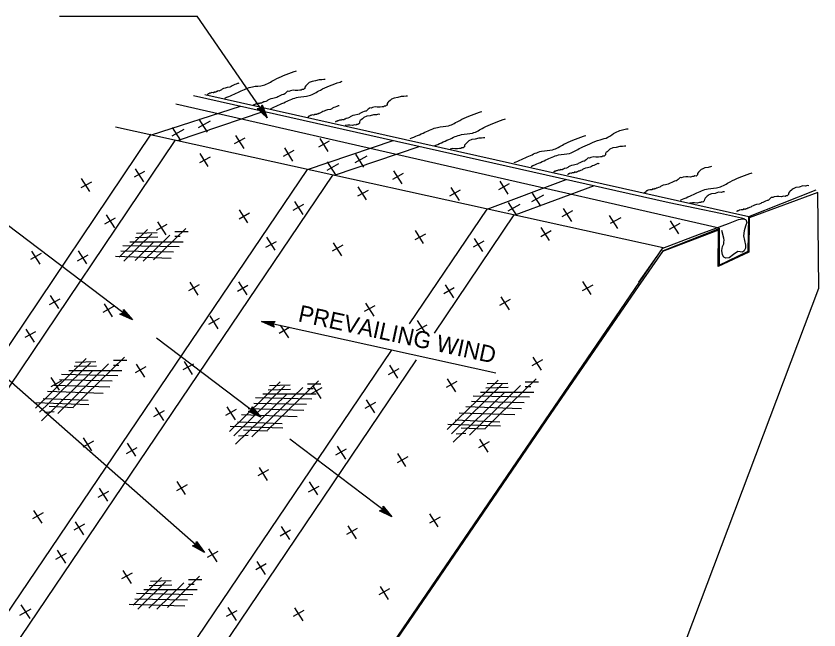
# Model space of a CAD drawing. Extents: x -894 to 866, y -472 to 714.
# Drawn here: x 74.4 to 426.9, y 289.5 to 558.9 of the extents above; entities that cross this region are included whole.
import ezdxf

# ---------------------------------------------------------------- set-up
doc = ezdxf.new("R2010")
doc.units = 0
for name, color, linetype in [('56 Stage 3 Anno', 7, 'Continuous'), ('57 Undefined', 7, 'Continuous'), ('58 Soundwalls', 7, 'Continuous'), ('6 Exist Hydro', 7, 'Continuous'), ('60 Nongeo Data', 7, 'Continuous')]:
    doc.layers.add(name, color=color, linetype=linetype)

msp = doc.modelspace()

# ---------------------------------------------------------------- linework, layer by layer
at = {"layer": '56 Stage 3 Anno'}
for p, q in [((93.47, 558.93), (153.95, 558.93)), ((184.73, 514.26), (153.95, 558.93)), ((180.35, 518.43), (181.87, 518.51)), ((184.73, 514.26), (180.35, 518.43)), ((180.35, 518.43), (180.35, 518.43)), ((183.96, 515.39), (180.77, 518.44)), ((183.21, 516.52), (181.15, 518.48)), ((182.45, 517.65), (181.57, 518.49)), ((181.87, 518.51), (182.53, 519.9)), ((182, 518.8), (182.45, 517.65)), ((182.19, 519.14), (183.21, 516.52)), ((182.36, 519.52), (183.97, 515.39)), ((182.53, 519.9), (182.53, 519.9)), ((182.53, 519.9), (184.73, 514.26)), ((184.73, 514.26), (184.73, 514.26)), ((125.52, 425.54), (64.98, 471.41)), ((121.47, 428.66), (121.64, 430.19)), ((121.64, 430.19), (121.64, 430.19)), ((121.64, 430.19), (125.52, 425.54)), ((120.04, 428.1), (121.47, 428.66)), ((125.52, 425.54), (120.04, 428.1)), ((120.04, 428.1), (120.04, 428.1)), ((124.44, 426.38), (120.44, 428.24)), ((123.37, 427.2), (120.79, 428.41)), ((122.29, 428.03), (121.19, 428.55)), ((121.5, 428.98), (122.29, 428.03)), ((121.57, 429.36), (123.37, 427.2)), ((121.6, 429.78), (124.45, 426.37)), ((125.52, 425.54), (125.52, 425.54)), ((285.02, 402.22), (182.2, 424.88)), ((187.68, 422.31), (182.2, 424.88)), ((182.2, 424.88), (182.2, 424.88)), ((182.2, 424.88), (188.25, 424.87)), ((187.55, 422.7), (183.53, 424.59)), ((183.54, 424.59), (187.95, 424.58)), ((187.4, 423.09), (184.86, 424.29)), ((184.86, 424.29), (187.71, 424.29)), ((187.31, 423.46), (186.18, 423.99)), ((186.18, 423.99), (187.4, 423.99)), ((188.25, 424.87), (187.2, 423.77)), ((187.2, 423.77), (187.68, 422.31)), ((188.25, 424.87), (188.25, 424.87)), ((187.68, 422.31), (187.68, 422.31)), ((181.89, 382.84), (136.07, 417.56)), ((157.17, 323.47), (56.45, 412.03)), ((176.41, 385.39), (177.83, 385.94)), ((181.89, 382.83), (176.41, 385.39)), ((176.41, 385.39), (176.41, 385.39)), ((180.8, 383.66), (176.81, 385.53)), ((179.73, 384.49), (177.15, 385.69)), ((178.66, 385.31), (177.55, 385.83)), ((177.83, 385.94), (178.01, 387.47)), ((177.86, 386.27), (178.66, 385.31)), ((177.93, 386.64), (179.73, 384.49)), ((177.97, 387.06), (180.81, 383.65)), ((178.01, 387.47), (178.01, 387.47)), ((178.01, 387.47), (181.89, 382.83)), ((180.29, 384.8), (180.29, 384.8)), ((179.57, 383.86), (179.57, 383.86)), ((181.89, 382.84), (181.89, 382.84)), ((181.89, 382.83), (181.89, 382.83)), ((237.88, 340.42), (194.65, 373.17)), ((233.97, 341.75), (235.39, 342.31)), ((237.29, 340.85), (234.71, 342.06)), ((236.22, 341.68), (235.11, 342.2)), ((235.39, 342.31), (235.57, 343.84)), ((235.42, 342.63), (236.22, 341.68)), ((235.49, 343.01), (237.29, 340.85)), ((235.53, 343.43), (238.37, 340.02)), ((235.57, 343.84), (235.57, 343.84)), ((235.57, 343.84), (239.45, 339.19)), ((239.45, 339.19), (233.97, 341.75)), ((233.97, 341.75), (233.97, 341.75)), ((238.36, 340.02), (234.37, 341.89)), ((239.45, 339.19), (239.45, 339.19)), ((153.31, 326.84), (153.58, 328.35)), ((153.51, 327.95), (156.14, 324.37)), ((153.58, 328.35), (153.58, 328.35)), ((153.58, 328.35), (157.17, 323.47)), ((151.86, 326.37), (153.31, 326.84)), ((157.17, 323.47), (151.86, 326.37)), ((151.86, 326.37), (151.86, 326.37)), ((156.13, 324.37), (152.26, 326.48)), ((155.12, 325.26), (152.62, 326.63)), ((154.1, 326.16), (153.03, 326.74)), ((153.36, 327.16), (154.1, 326.16)), ((153.46, 327.53), (155.12, 325.26)), ((157.17, 323.47), (157.17, 323.47))]:
    msp.add_line(p, q, dxfattribs=at)
at = {"layer": '58 Soundwalls'}
for p, q in [((159.65, 512.77), (154.4, 509.85)), ((154.64, 513.68), (158.27, 507.97)), ((148.01, 509.11), (142.76, 506.19)), ((143, 510.02), (146.63, 504.32)), ((174.9, 505.37), (170.24, 502.78)), ((170.75, 506.5), (174.38, 500.79)), ((207.75, 505.13), (211.38, 499.42)), ((192.22, 501.02), (195.85, 495.31)), ((211.9, 504), (207.23, 501.41)), ((155.06, 498.62), (158.69, 492.91)), ((196.37, 499.89), (191.7, 497.29)), ((228.39, 497.46), (223.15, 494.54)), ((223.39, 498.37), (227.02, 492.66)), ((159.62, 497.06), (154.95, 494.46)), ((216.06, 494.03), (210.81, 491.11)), ((211.05, 494.94), (214.68, 489.24)), ((130.86, 490.75), (126.2, 488.15)), ((126.71, 491.87), (130.34, 486.17)), ((240.18, 490.96), (243.81, 485.26)), ((102.99, 487.65), (106.62, 481.94)), ((244.33, 489.83), (239.66, 487.24)), ((107.55, 486.09), (102.88, 483.5)), ((224.48, 483.99), (228.11, 478.28)), ((265.3, 483.65), (268.93, 477.94)), ((290.92, 485.26), (286.25, 482.67)), ((286.77, 486.39), (290.4, 480.69)), ((229.05, 482.43), (224.38, 479.84)), ((269.45, 482.52), (264.78, 479.93)), ((306.04, 480.32), (300.79, 477.4)), ((301.03, 481.23), (304.66, 475.52)), ((200.61, 476.16), (195.94, 473.56)), ((196.66, 477.59), (200.29, 471.88)), ((295.54, 476.21), (290.29, 473.29)), ((290.53, 477.12), (294.16, 471.41)), ((172.41, 473.94), (176.04, 468.23)), ((318.78, 473.38), (314.11, 470.79)), ((314.63, 474.51), (318.26, 468.8)), ((117.94, 470.22), (113.27, 467.62)), ((113.99, 471.64), (117.62, 465.94)), ((176.98, 472.38), (172.31, 469.79)), ((334.9, 471.34), (338.53, 465.63)), ((339.91, 470.42), (335.24, 467.83)), ((361.68, 469.03), (365.31, 463.32)), ((140.65, 467.44), (135.98, 464.84)), ((136.5, 468.57), (140.13, 462.86)), ((304.87, 466.17), (308.5, 460.46)), ((365.83, 467.9), (361.16, 465.3)), ((184.36, 461.88), (187.99, 456.17)), ((254.17, 463.24), (249.5, 460.64)), ((249.61, 464.8), (253.23, 459.09)), ((309.44, 464.61), (304.77, 462.02)), ((188.6, 459.88), (183.93, 457.29)), ((217.84, 458.3), (213.17, 455.7)), ((213.69, 459.43), (217.32, 453.72)), ((279.76, 460.12), (275.1, 457.53)), ((275.62, 461.25), (279.25, 455.55)), ((81.23, 455.77), (84.86, 450.06)), ((101.69, 455.94), (105.32, 450.23)), ((85.38, 454.64), (80.71, 452.05)), ((105.92, 453.94), (101.26, 451.35)), ((154.81, 440.93), (150.14, 438.34)), ((150.66, 442.06), (154.29, 436.35)), ((172.11, 442.22), (175.73, 436.52)), ((262.89, 441.02), (266.52, 435.32)), ((327.71, 440.85), (323.04, 438.25)), ((323.14, 442.4), (326.77, 436.69)), ((176.25, 440.67), (171.59, 438.07)), ((266.84, 439.6), (262.17, 437)), ((93.58, 434.73), (88.91, 432.13)), ((89.43, 436.28), (93.06, 430.58)), ((291.38, 434.53), (286.71, 431.94)), ((287.23, 435.66), (290.86, 429.96)), ((117.19, 431.46), (112.52, 428.87)), ((113.04, 432.59), (116.67, 426.88)), ((232, 431.79), (227.33, 429.2)), ((227.85, 432.92), (231.48, 427.21)), ((159.43, 427.32), (163.06, 421.61)), ((163.58, 426.19), (158.91, 423.6)), ((190.39, 423.32), (194.02, 417.62)), ((254.83, 423.32), (250.16, 420.73)), ((250.59, 425.32), (254.22, 419.61)), ((82.9, 420.36), (78.24, 417.77)), ((78.76, 421.49), (82.38, 415.78)), ((194.54, 422.19), (189.88, 419.6)), ((301.39, 409.16), (305.02, 403.45)), ((127.2, 406.08), (130.83, 400.37)), ((152.33, 406.19), (147.66, 403.6)), ((148.18, 407.32), (151.81, 401.62)), ((238.33, 405.66), (241.96, 399.95)), ((305.53, 408.03), (300.87, 405.43)), ((131.35, 404.95), (126.68, 402.36)), ((242.48, 404.11), (237.82, 401.51)), ((94.3, 398.8), (89.64, 396.2)), ((89.74, 400.35), (93.37, 394.65)), ((267.92, 398.55), (263.25, 395.96)), ((263.77, 399.68), (267.4, 393.98)), ((208.7, 395.69), (204.04, 393.09)), ((204.55, 396.82), (208.18, 391.11)), ((232.26, 389.29), (227.6, 386.69)), ((228.11, 390.41), (231.74, 384.71)), ((139.4, 385.67), (134.74, 383.07)), ((135.46, 387.09), (139.09, 381.39)), ((171.09, 386.21), (166.42, 383.62)), ((166.94, 387.34), (170.57, 381.64)), ((103.9, 373.85), (107.53, 368.14)), ((108.46, 372.29), (103.8, 369.7)), ((123.16, 371.39), (126.79, 365.68)), ((215.39, 370.18), (219.02, 364.48)), ((282.08, 372.05), (277.41, 369.45)), ((277.93, 373.18), (281.56, 367.47)), ((127.39, 369.39), (122.72, 366.8)), ((219.34, 368.76), (214.67, 366.16)), ((241.84, 366.99), (245.47, 361.28)), ((246.4, 365.44), (241.74, 362.84)), ((185.25, 359.71), (180.58, 357.11)), ((181.1, 360.84), (184.73, 355.13)), ((149.57, 353.1), (144.91, 350.5)), ((145.01, 354.65), (148.64, 348.94)), ((203.09, 354.48), (206.72, 348.77)), ((115.05, 350.18), (110.38, 347.58)), ((110.9, 351.73), (114.53, 346.03)), ((207.32, 352.48), (202.66, 349.89)), ((82.14, 341.97), (85.77, 336.27)), ((86.29, 340.84), (81.63, 338.25)), ((260.56, 338.93), (255.9, 336.33)), ((256, 340.48), (259.63, 334.78)), ((104.5, 335.86), (99.83, 333.27)), ((100.35, 336.99), (103.98, 331.29)), ((220.08, 335.12), (223.71, 329.41)), ((194.98, 333.27), (190.31, 330.67)), ((190.83, 334.82), (194.46, 329.12)), ((224.23, 333.99), (219.57, 331.39)), ((92.49, 324.47), (96.12, 318.77)), ((158.88, 325.06), (162.51, 319.36)), ((96.44, 323.05), (91.77, 320.45)), ((163.03, 323.93), (158.36, 321.34)), ((184.3, 318.45), (179.64, 315.85)), ((180.15, 319.58), (183.78, 313.87)), ((125.41, 314.46), (120.75, 311.87)), ((121.26, 315.59), (124.89, 309.88)), ((238.39, 307.48), (233.73, 304.89)), ((234.24, 308.61), (237.87, 302.9)), ((76.56, 300.51), (80.39, 294.5)), ((80.93, 298.52), (75.95, 295.75)), ((171.38, 297.92), (166.71, 295.32)), ((167.43, 299.35), (171.06, 293.64)), ((200.78, 298.01), (196.11, 295.41)), ((196.63, 299.14), (200.26, 293.43))]:
    msp.add_line(p, q, dxfattribs=at)
at = {"layer": '6 Exist Hydro'}
for p, q in [((148.9, 465.73), (134.79, 451.98)), ((132.15, 465.19), (119.74, 453.11)), ((134.01, 463.34), (121.73, 451.38)), ((126.83, 461.74), (136.67, 462.01)), ((127.36, 463.6), (136.4, 463.87)), ((141.98, 462.81), (130.21, 451.33)), ((144.11, 464.4), (149.96, 464.4)), ((144.11, 462.28), (146.5, 462.28)), ((124.43, 459.89), (147.83, 459.89)), ((134.8, 459.62), (126.67, 451.7)), ((120.45, 455.91), (143.58, 455.38)), ((121.24, 458.29), (145.97, 457.76)), ((118.05, 453.52), (142.52, 452.72)), ((121.98, 409.17), (99.65, 387.41)), ((105.23, 408.64), (82.89, 386.88)), ((107.09, 406.78), (84.76, 385.02)), ((115.07, 406.25), (92.73, 384.49)), ((99.91, 405.19), (109.75, 405.46)), ((100.45, 407.05), (109.49, 407.32)), ((117.2, 407.85), (123.05, 407.85)), ((117.2, 405.72), (119.59, 405.72)), ((107.89, 403.07), (85.55, 381.31)), ((97.52, 403.34), (120.92, 403.34)), ((93.53, 399.35), (116.67, 398.82)), ((94.33, 401.74), (119.06, 401.21)), ((207.2, 398.88), (184.87, 377.12)), ((286.03, 399.18), (263.7, 377.42)), ((302.79, 399.71), (280.45, 377.95)), ((298, 398.39), (303.85, 398.39)), ((91.14, 396.97), (115.6, 396.17)), ((190.45, 398.35), (168.11, 376.59)), ((192.31, 396.49), (169.97, 374.73)), ((200.29, 395.96), (177.95, 374.2)), ((185.13, 394.9), (194.97, 395.16)), ((185.66, 396.76), (194.71, 397.02)), ((202.42, 397.55), (208.27, 397.55)), ((202.42, 395.43), (204.81, 395.43)), ((287.89, 397.32), (265.56, 375.56)), ((295.87, 396.79), (273.53, 375.03)), ((280.71, 395.73), (290.55, 396)), ((281.25, 397.59), (290.29, 397.86)), ((298, 396.26), (300.39, 396.26)), ((88.19, 394.27), (112.65, 393.47)), ((193.11, 392.77), (170.77, 371.01)), ((179.55, 391.45), (204.28, 390.92)), ((182.74, 393.04), (206.14, 393.04)), ((288.69, 393.61), (266.35, 371.85)), ((275.13, 392.28), (299.86, 391.75)), ((278.32, 393.88), (301.72, 393.88)), ((83.16, 389.27), (106.3, 388.47)), ((86.35, 391.13), (106.03, 390.33)), ((178.75, 389.06), (201.89, 388.53)), ((274.33, 389.89), (297.47, 389.36)), ((86.88, 385.02), (91.14, 385.29)), ((89.01, 387.68), (99.65, 387.15)), ((176.36, 386.67), (200.82, 385.87)), ((268.99, 384.81), (293.46, 384.01)), ((271.94, 387.51), (296.4, 386.71)), ((171.57, 380.83), (191.25, 380.04)), ((173.41, 383.97), (197.87, 383.18)), ((267.15, 381.67), (286.83, 380.87)), ((168.38, 378.97), (191.51, 378.18)), ((174.23, 377.38), (184.87, 376.85)), ((263.96, 379.81), (287.1, 379.01)), ((269.81, 378.22), (280.45, 377.69)), ((172.1, 374.73), (176.36, 374.99)), ((267.68, 375.56), (271.94, 375.83)), ((138.22, 312.48), (125.82, 300.39)), ((140.08, 310.62), (127.81, 298.66)), ((133.44, 310.89), (142.48, 311.15)), ((154.98, 313.01), (140.87, 299.27)), ((150.19, 311.68), (156.04, 311.68)), ((130.51, 307.17), (153.91, 307.17)), ((140.88, 306.91), (132.75, 298.98)), ((132.9, 309.03), (142.74, 309.29)), ((148.06, 310.09), (136.29, 298.62)), ((150.19, 309.56), (152.58, 309.56)), ((126.52, 303.19), (149.66, 302.66)), ((127.32, 305.58), (152.05, 305.05)), ((124.13, 300.8), (148.59, 300.01))]:
    msp.add_line(p, q, dxfattribs=at)
at = {"layer": '60 Nongeo Data'}
for p, q in [((396.17, 470.86), (157.33, 524.32)), ((133.87, 506.86), (172.89, 519.34)), ((383.17, 465.79), (144.54, 520.21)), ((145.23, 504.35), (182.94, 517.06)), ((358.48, 457.21), (118.08, 510.2)), ((-25.25, 271.11), (133.78, 507.06)), ((-14.3, 269.09), (144.31, 504.35)), ((202.38, 491.61), (239.98, 504.26)), ((214.26, 489.09), (251.39, 501.75)), ((42.66, 255.67), (202.38, 491.61)), ((54.02, 253.15), (213.57, 489.09)), ((281.28, 474.24), (315.95, 487.14)), ((293.56, 471.61), (328.39, 484.52)), ((247.18, 423.85), (281.28, 474.24)), ((258.07, 419.72), (293.1, 471.61)), ((197.29, 221.31), (358.54, 457.29)), ((121.55, 238.24), (239.26, 412.16)), ((134.64, 236.87), (250.17, 408.02))]:
    msp.add_line(p, q, dxfattribs=at)
for points in [[(172.23, 529.53), (172, 529.33), (171.7, 529.35), (171.08, 529.09), (170.47, 528.83), (169.85, 528.58), (169.23, 528.32), (168.92, 528.04), (168.3, 527.78), (167.09, 527.57), (166.17, 527.33), (165.56, 527.07), (164.94, 526.82), (164.62, 526.54), (164.01, 526.28), (163.39, 526.02), (163.09, 526.04), (162.77, 525.77), (162.48, 525.79), (162.16, 525.51), (161.86, 525.53), (161.26, 525.57), (161.24, 525.27), (160.95, 525.29), (160.35, 525.33), (159.73, 525.08), (159.44, 525.1), (159.12, 524.82), (158.82, 524.84), (158.5, 524.56), (158.49, 524.41)], [(210.15, 531.08), (209.56, 531.12), (208.64, 530.88), (207.45, 530.96), (205.92, 530.47), (204.41, 530.27), (203.18, 529.76), (202.86, 529.48), (202.54, 529.2), (201.91, 528.65), (201.59, 528.37), (201.25, 527.79), (201.21, 527.2), (200.89, 526.92), (200.57, 526.64), (199.98, 526.68), (199.66, 526.4), (199.06, 526.44), (198.15, 526.21), (196.96, 526.29), (196.06, 526.35), (194.85, 526.13), (194.23, 525.88), (193.64, 525.92), (193.32, 525.64), (193, 525.36), (192.68, 525.08), (192.37, 524.81), (192.05, 524.53), (191.75, 524.55), (191.13, 524.29), (190.52, 524.04), (189.9, 523.78), (189.29, 523.52), (188.97, 523.24), (188.35, 522.98), (187.14, 522.77), (186.23, 522.53), (185.61, 522.27), (184.99, 522.02), (184.67, 521.74), (184.06, 521.48), (183.44, 521.22), (183.14, 521.25), (182.83, 520.97), (182.53, 520.99), (182.21, 520.71), (181.91, 520.73), (181.32, 520.77), (181.3, 520.47), (181, 520.49), (180.4, 520.53), (179.79, 520.28), (179.49, 520.3), (179.17, 520.02), (178.87, 520.04), (178.55, 519.76), (178.54, 519.61)], [(394.25, 470), (383.73, 472.31), (361.16, 476.93), (152.34, 523.91)], [(246.24, 523.76), (245.64, 523.8), (244.73, 523.57), (243.54, 523.65), (242.01, 523.15), (240.5, 522.96), (239.26, 522.44), (238.95, 522.17), (238.63, 521.89), (237.99, 521.33), (237.67, 521.06), (237.33, 520.48), (237.29, 519.88), (236.97, 519.61), (236.66, 519.33), (236.06, 519.37), (235.74, 519.09), (235.15, 519.13), (234.23, 518.9), (233.04, 518.98), (232.15, 519.04), (230.94, 518.82), (230.32, 518.56), (229.72, 518.61), (229.4, 518.33), (229.09, 518.05), (228.77, 517.77), (228.45, 517.49), (228.13, 517.22), (227.83, 517.24), (227.22, 516.98), (226.6, 516.72), (225.99, 516.46), (225.37, 516.21), (225.05, 515.93), (224.43, 515.67), (223.22, 515.46), (222.31, 515.22), (221.69, 514.96), (221.08, 514.7), (220.76, 514.43), (220.14, 514.17), (219.52, 513.91), (219.23, 513.93), (218.91, 513.65), (218.61, 513.68), (218.29, 513.4), (217.99, 513.42), (217.4, 513.46), (217.38, 513.16), (217.08, 513.18), (216.49, 513.22), (215.87, 512.96), (215.57, 512.99), (215.25, 512.71), (214.95, 512.73), (214.64, 512.45), (214.63, 512.3)], [(216.35, 519.71), (216.12, 519.5), (215.82, 519.52), (215.21, 519.26), (214.59, 519.01), (213.97, 518.75), (213.36, 518.49), (213.04, 518.22), (212.42, 517.96), (211.21, 517.74), (210.3, 517.5), (209.68, 517.25), (209.06, 516.99), (208.74, 516.71), (208.13, 516.45), (207.51, 516.2), (207.21, 516.22), (206.9, 515.94), (206.6, 515.96), (206.28, 515.68), (205.98, 515.7), (205.39, 515.74), (205.37, 515.45), (205.07, 515.47), (204.47, 515.51), (203.86, 515.25), (203.56, 515.27), (203.24, 514.99), (202.94, 515.01), (202.62, 514.74), (202.61, 514.58)], [(234.13, 515.77), (233.54, 515.81), (232.62, 515.57), (231.43, 515.65), (229.9, 515.16), (228.39, 514.96), (227.16, 514.45), (226.84, 514.17), (226.52, 513.89), (225.89, 513.33), (225.57, 513.06), (225.23, 512.48), (225.19, 511.89), (224.87, 511.61), (224.55, 511.33), (223.96, 511.37), (223.64, 511.09), (223.04, 511.13), (222.13, 510.9), (220.94, 510.98), (220.04, 511.04), (218.89, 510.83)], [(280.27, 505.48), (279.67, 505.52), (278.76, 505.29), (277.57, 505.37), (276.03, 504.87), (274.53, 504.68), (273.29, 504.16), (272.97, 503.89), (272.66, 503.61), (272.02, 503.05), (271.7, 502.77), (271.36, 502.2), (271.32, 501.6), (271, 501.32), (270.68, 501.05), (270.09, 501.09), (269.77, 500.81), (269.18, 500.85), (268.26, 500.61), (267.07, 500.7), (266.18, 500.76), (265.02, 500.55)], [(342.16, 501.83), (341.56, 501.87), (340.65, 501.63), (339.46, 501.71), (337.92, 501.22), (336.42, 501.02), (335.18, 500.51), (334.86, 500.23), (334.55, 499.95), (333.91, 499.4), (333.59, 499.12), (333.25, 498.54), (333.21, 497.95), (332.89, 497.67), (332.57, 497.39), (331.98, 497.43), (331.66, 497.15), (331.07, 497.19), (330.15, 496.96), (328.96, 497.04), (328.07, 497.1), (326.85, 496.88), (326.24, 496.63), (325.64, 496.67), (325.32, 496.39), (325.01, 496.11), (324.69, 495.83), (324.37, 495.56), (324.05, 495.28), (323.75, 495.3), (323.14, 495.04), (322.52, 494.79), (321.9, 494.53), (321.29, 494.27), (320.97, 493.99), (320.35, 493.74), (319.14, 493.52), (318.23, 493.28), (317.61, 493.02), (316.99, 492.77), (316.68, 492.49), (316.06, 492.23), (315.44, 491.98), (315.15, 492), (314.83, 491.72), (314.53, 491.74), (314.21, 491.46), (313.91, 491.48), (313.32, 491.52), (313.3, 491.22), (313, 491.24), (312.4, 491.29), (311.79, 491.03), (311.49, 491.05), (311.17, 490.77), (310.87, 490.79), (310.55, 490.51), (310.54, 490.36)], [(330.45, 494.34), (330.22, 494.14), (329.92, 494.16), (329.3, 493.9), (328.69, 493.64), (328.07, 493.38), (327.45, 493.13), (327.14, 492.85), (326.52, 492.59), (325.31, 492.38), (324.39, 492.14), (323.78, 491.88), (323.16, 491.62), (322.84, 491.35), (322.23, 491.09), (321.61, 490.83), (321.31, 490.85), (320.99, 490.57), (320.7, 490.6), (320.38, 490.32), (320.08, 490.34), (319.48, 490.38), (319.46, 490.08), (319.17, 490.1), (318.57, 490.14), (317.95, 489.89), (317.65, 489.91), (317.34, 489.63), (317.04, 489.65), (316.72, 489.37), (316.71, 489.22)], [(379.84, 492.94), (378.36, 492.47), (376.85, 492.29), (375.61, 491.78), (375.29, 491.51), (374.97, 491.23), (374.33, 490.68), (374.01, 490.41), (373.67, 489.83), (373.62, 489.24), (373.3, 488.96), (372.98, 488.69), (372.39, 488.73), (372.06, 488.46), (371.47, 488.5), (370.55, 488.27), (369.36, 488.36), (368.47, 488.43), (367.26, 488.22), (366.64, 487.97), (366.04, 488.02), (365.72, 487.74), (365.4, 487.46), (365.08, 487.19), (364.76, 486.91), (364.44, 486.64), (364.14, 486.66), (363.52, 486.41), (362.91, 486.16), (362.29, 485.9), (361.67, 485.65), (361.35, 485.38), (360.73, 485.12), (359.52, 484.92), (358.6, 484.69), (357.98, 484.43), (357.37, 484.18), (357.05, 483.9), (356.43, 483.65), (355.81, 483.4), (355.51, 483.42), (355.19, 483.15), (354.89, 483.17), (354.57, 482.89), (354.28, 482.92), (353.68, 482.96), (353.66, 482.66), (353.36, 482.69), (352.76, 482.73), (352.15, 482.48), (351.85, 482.5), (351.53, 482.23), (351.23, 482.25), (350.91, 481.97), (350.89, 481.68), (350.89, 481.68), (350.57, 481.4), (350.27, 481.42)], [(422.55, 484.46), (421.95, 484.5), (421.04, 484.26), (419.84, 484.34), (418.31, 483.85), (416.8, 483.65), (415.57, 483.14), (415.25, 482.86), (414.94, 482.58), (414.3, 482.03), (413.98, 481.75), (413.64, 481.18), (413.6, 480.58), (413.28, 480.3), (412.96, 480.02), (412.37, 480.06), (412.05, 479.79), (411.45, 479.83), (410.54, 479.59), (409.35, 479.67), (408.45, 479.73), (407.24, 479.52), (406.63, 479.26), (406.03, 479.3), (405.71, 479.02), (405.39, 478.75), (405.08, 478.47), (404.76, 478.19), (404.44, 477.91), (404.14, 477.93), (403.52, 477.68), (402.91, 477.42), (402.29, 477.16), (401.68, 476.9), (401.36, 476.63), (400.74, 476.37), (399.53, 476.15), (398.62, 475.92), (398, 475.66), (397.38, 475.4), (397.06, 475.12), (396.45, 474.87), (395.83, 474.61), (395.53, 474.63), (395.22, 474.35), (394.92, 474.37), (394.6, 474.09), (394.3, 474.11), (393.71, 474.15), (393.69, 473.86), (393.39, 473.88), (392.79, 473.92), (392.18, 473.66), (391.88, 473.68), (391.56, 473.4), (391.26, 473.42), (390.94, 473.15), (390.93, 473)], [(385.55, 481.72), (384.95, 481.76), (384.04, 481.52), (382.85, 481.6), (381.32, 481.11), (379.81, 480.91), (378.57, 480.4), (378.26, 480.12), (377.94, 479.84), (377.3, 479.29), (376.98, 479.01), (376.64, 478.43), (376.6, 477.84), (376.29, 477.56), (375.97, 477.28), (375.37, 477.32), (375.05, 477.04), (374.46, 477.09), (373.54, 476.85), (372.35, 476.93), (371.46, 476.99), (370.3, 476.79)], [(396.12, 470.91), (425.79, 482.66)], [(358.45, 457.12), (374.47, 463.23), (380.48, 465.43), (387.26, 467.88), (391.66, 469.66), (393.52, 469.99), (394.88, 469.66), (395.22, 468.3), (394.77, 466.72), (394.18, 464.6), (393.84, 462.4), (394.77, 458.43), (394.63, 457.06), (394.12, 455.88), (393.35, 455.28), (391.31, 455.59), (389.46, 454.23), (387.6, 452.83), (386.07, 452.66), (385.14, 453.17), (384.63, 454.19), (384.36, 455.97), (384.59, 457.85), (385.13, 458.93), (385.14, 459.72), (385.31, 460.57), (385.14, 461.46), (384.26, 464.86)], [(383.17, 465.79), (383.17, 449.57), (395.9, 455.67), (396.17, 470.86)], [(358.2, 455.9), (358.63, 456.06), (383.1, 465.74)], [(355.8, 453.47), (347.72, 442.12)]]:
    msp.add_lwpolyline(points, dxfattribs=at)
msp.add_lwpolyline([(426.45, 481.55), (396.35, 470.42), (396.22, 455.28), (382.71, 449.05), (382.84, 464.95), (358.24, 455.54), (347.53, 440.26), (309.16, 384.53), (258.31, 309.83), (197.51, 221.26), (197.37, 202.76), (182.69, 194.2), (182.15, 213.21), (180.18, 211.78), (178.28, 210.76), (118.08, 177.24), (206.57, 156.46), (347.34, 228.54), (426.95, 439.5)], close=True, dxfattribs=at)
for points in [[(166.14, 522.94), (172.63, 525.79), (178.18, 527.91), (183.02, 528.61), (187.93, 530.99), (191.91, 532.82), (196.56, 534.56), (197.57, 534.89)], [(186.24, 518.37), (192.73, 521.22), (198.28, 523.34), (203.12, 524.04), (208.03, 526.42), (212.01, 528.25), (216.65, 529.99), (217.67, 530.32)], [(247.44, 505.12), (253.94, 507.96), (259.48, 510.09), (264.33, 510.78), (269.23, 513.16), (273.21, 514.99), (277.86, 516.73), (278.87, 517.06)], [(257.95, 501.92), (264.44, 504.76), (269.99, 506.89), (274.83, 507.58), (279.74, 509.96), (283.72, 511.79), (288.36, 513.53), (289.38, 513.86)], [(300.57, 492.96), (307.06, 495.82), (312.6, 497.96), (317.44, 498.67), (322.33, 501.07), (326.31, 502.91), (330.95, 504.67), (334.31, 505.74), (337.64, 507.84), (340.15, 508.86), (342.43, 509.41), (343.25, 509.47)], [(293.12, 494.61), (299.61, 497.45), (305.16, 499.58), (310, 500.27), (314.91, 502.65), (318.89, 504.48), (323.53, 506.22), (324.55, 506.55)], [(366.2, 478.16), (372.69, 481), (378.24, 483.12), (383.08, 483.82), (387.99, 486.2), (391.97, 488.03), (396.61, 489.77), (397.63, 490.1)]]:
    msp.add_spline(points, degree=3, dxfattribs=at)

# ---------------------------------------------------------------- texts
at = {"layer": '57 Undefined'}
msp.add_text('PREVAILING WIND', height=7.3819, rotation=347.8346, dxfattribs=at).set_placement((197.89, 425))

doc.saveas('drawing.dxf')
